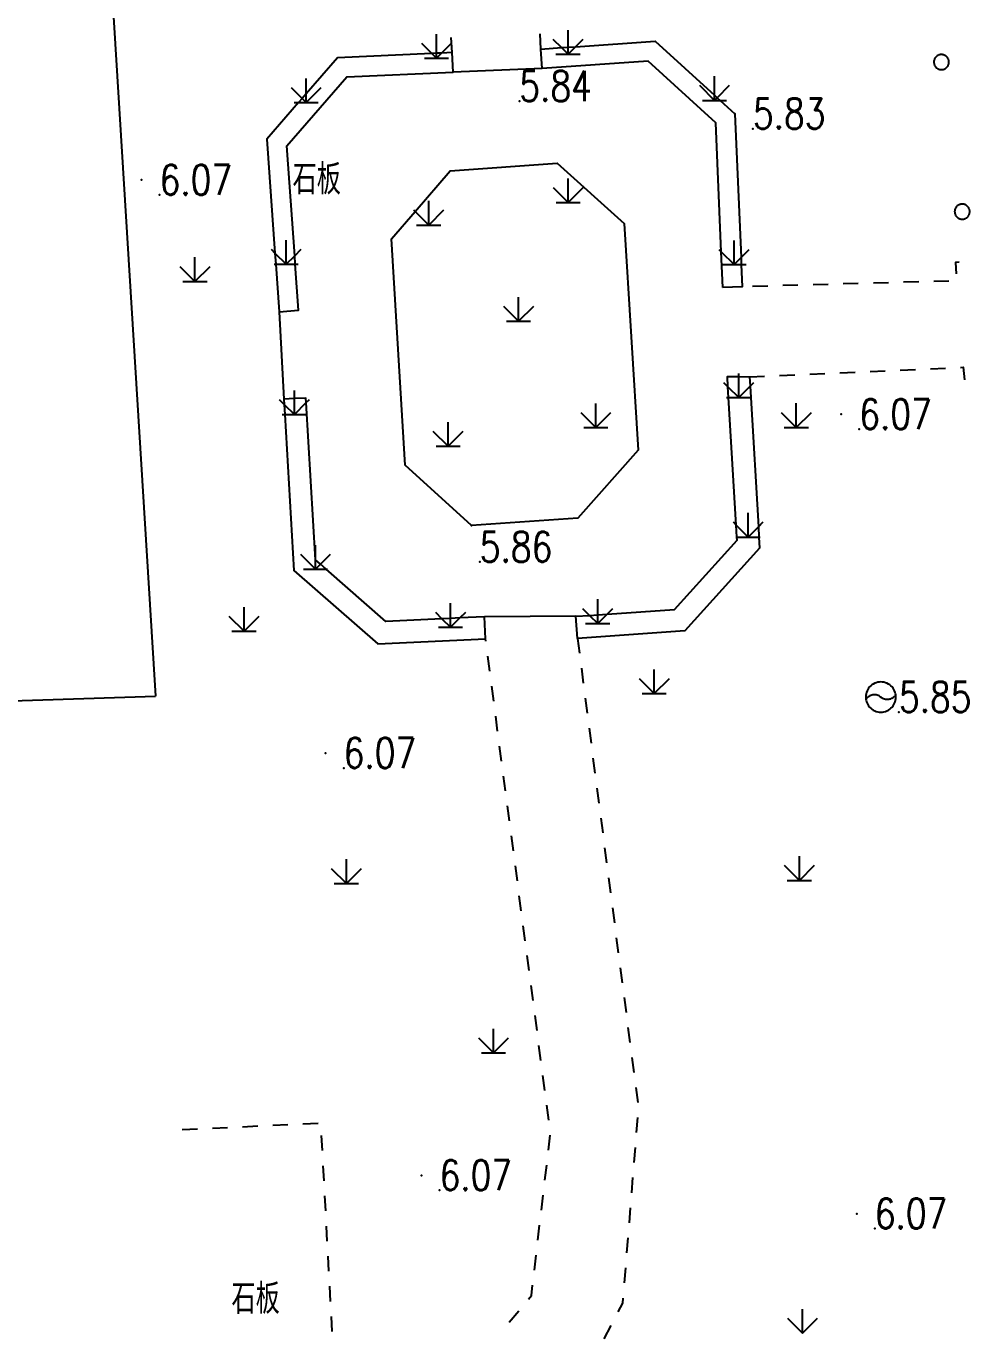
# Model space of a CAD drawing. Extents: x 500064 to 501389, y 2542464 to 2545400.
# Drawn here: x 501042.07 to 501073.31, y 2542532.77 to 2542576.24 of the extents above; entities that cross this region are included whole.
import ezdxf

# ---------------------------------------------------------------- set-up
doc = ezdxf.new("R2010")
doc.units = 0
doc.header["$LTSCALE"] = 0.5
doc.linetypes.add('CENTER', pattern=[50.8, 31.75, -6.35, 6.35, -6.35])
doc.layers.add('地形图', color=8, linetype='CONTINUOUS')
doc.styles.add('HZ', font='romans.shx', dxfattribs={"width": 0.8, "bigfont": 'hztxt.shx'})

msp = doc.modelspace()

# ---------------------------------------------------------------- linework, layer by layer
at = {"layer": '地形图'}
for points in [[(501049.918, 2542631.296), (501046.989, 2542628.418), (501042.56, 2542628.458), (501043.607, 2542598.958), (501043.748, 2542596.208), (501046.353, 2542554.055)], [(501055.656, 2542575.186), (501055.656, 2542575.348), (501055.656, 2542575.986)], [(501056.178, 2542575.372), (501056.144, 2542575.871)], [(501059.107, 2542575.488), (501059.088, 2542575.988)], [(501059.513, 2542575.82), (501059.797, 2542575.536), (501060.013, 2542575.32)], [(501060.013, 2542575.32), (501060.013, 2542575.551), (501060.013, 2542576.12)], [(501060.013, 2542575.32), (501060.261, 2542575.568), (501060.513, 2542575.82)], [(501050.446, 2542566.787), (501051.091, 2542566.841), (501050.982, 2542568.362), (501050.961, 2542568.646), (501050.7, 2542572.288), (501052.686, 2542574.567), (501056.207, 2542574.726), (501056.178, 2542575.372), (501055.826, 2542575.356), (501055.656, 2542575.348), (501055.5, 2542575.341), (501052.38, 2542575.201), (501051.342, 2542574.01), (501051.205, 2542573.852), (501051.085, 2542573.715), (501050.036, 2542572.51), (501050.307, 2542568.733), (501050.333, 2542568.362), (501050.446, 2542566.787)], [(501055.156, 2542575.686), (501055.5, 2542575.341), (501055.656, 2542575.186)], [(501055.656, 2542575.186), (501055.826, 2542575.356), (501056.156, 2542575.686)], [(501065.136, 2542567.595), (501065.085, 2542568.774), (501064.901, 2542573.05), (501062.668, 2542575.088), (501059.152, 2542574.843), (501059.107, 2542575.488), (501059.797, 2542575.536), (501060.013, 2542575.551), (501060.261, 2542575.568), (501062.9, 2542575.752), (501064.864, 2542573.96), (501064.954, 2542573.878), (501065.051, 2542573.789), (501065.536, 2542573.347), (501065.74, 2542568.584), (501065.75, 2542568.351), (501065.782, 2542567.615), (501065.136, 2542567.595)], [(501055.256, 2542575.186), (501055.656, 2542575.186), (501056.056, 2542575.186)], [(501059.613, 2542575.32), (501060.013, 2542575.32), (501060.413, 2542575.32)], [(501072.379, 2542574.807), (501072.394, 2542574.807), (501072.41, 2542574.809), (501072.425, 2542574.812), (501072.441, 2542574.815), (501072.456, 2542574.82), (501072.47, 2542574.825), (501072.485, 2542574.832), (501072.499, 2542574.839), (501072.512, 2542574.847), (501072.525, 2542574.856), (501072.537, 2542574.866), (501072.549, 2542574.877), (501072.56, 2542574.888), (501072.57, 2542574.9), (501072.58, 2542574.912), (501072.588, 2542574.925), (501072.596, 2542574.939), (501072.603, 2542574.953), (501072.609, 2542574.967), (501072.614, 2542574.982), (501072.618, 2542574.997), (501072.622, 2542575.013), (501072.624, 2542575.028), (501072.625, 2542575.044), (501072.626, 2542575.06), (501072.625, 2542575.075), (501072.623, 2542575.091), (501072.621, 2542575.107), (501072.617, 2542575.122), (501072.612, 2542575.137), (501072.607, 2542575.152), (501072.6, 2542575.166), (501072.593, 2542575.18), (501072.585, 2542575.193), (501072.576, 2542575.206), (501072.566, 2542575.218), (501072.556, 2542575.23), (501072.544, 2542575.241), (501072.533, 2542575.251), (501072.52, 2542575.261), (501072.507, 2542575.269), (501072.493, 2542575.277), (501072.479, 2542575.284), (501072.465, 2542575.29), (501072.45, 2542575.295), (501072.435, 2542575.299), (501072.419, 2542575.303), (501072.404, 2542575.305), (501072.388, 2542575.306), (501072.372, 2542575.307), (501072.357, 2542575.306), (501072.341, 2542575.304), (501072.326, 2542575.302), (501072.31, 2542575.298), (501072.295, 2542575.293), (501072.281, 2542575.288), (501072.266, 2542575.281), (501072.252, 2542575.274), (501072.239, 2542575.266), (501072.226, 2542575.257), (501072.214, 2542575.247), (501072.202, 2542575.237), (501072.191, 2542575.225), (501072.181, 2542575.214), (501072.171, 2542575.201), (501072.163, 2542575.188), (501072.155, 2542575.174), (501072.148, 2542575.16), (501072.142, 2542575.146), (501072.137, 2542575.131), (501072.133, 2542575.116), (501072.129, 2542575.1), (501072.127, 2542575.085), (501072.126, 2542575.069), (501072.126, 2542575.053), (501072.126, 2542575.038), (501072.128, 2542575.022), (501072.131, 2542575.007), (501072.134, 2542574.991), (501072.139, 2542574.976), (501072.144, 2542574.962), (501072.151, 2542574.947), (501072.158, 2542574.933), (501072.166, 2542574.92), (501072.175, 2542574.907), (501072.185, 2542574.895), (501072.195, 2542574.883), (501072.207, 2542574.872), (501072.219, 2542574.862), (501072.231, 2542574.853), (501072.244, 2542574.844), (501072.258, 2542574.836), (501072.272, 2542574.829), (501072.286, 2542574.823), (501072.301, 2542574.818), (501072.316, 2542574.814), (501072.332, 2542574.81), (501072.347, 2542574.808), (501072.363, 2542574.807), (501072.379, 2542574.807)], [(501051.342, 2542573.715), (501051.342, 2542574.01), (501051.342, 2542574.515)], [(501059.152, 2542574.843), (501056.207, 2542574.726)], [(501064.864, 2542573.789), (501064.864, 2542573.96), (501064.864, 2542574.589)], [(501050.842, 2542574.215), (501051.205, 2542573.852), (501051.342, 2542573.715)], [(501051.342, 2542573.715), (501051.842, 2542574.215)], [(501064.364, 2542574.289), (501064.864, 2542573.789)], [(501064.864, 2542573.789), (501064.954, 2542573.878), (501065.364, 2542574.289)], [(501050.942, 2542573.715), (501051.085, 2542573.715), (501051.342, 2542573.715), (501051.742, 2542573.715)], [(501064.464, 2542573.789), (501064.864, 2542573.789), (501065.051, 2542573.789), (501065.264, 2542573.789)], [(501056.818, 2542559.708), (501054.619, 2542561.708), (501054.17, 2542569.208), (501054.948, 2542570.112), (501056.107, 2542571.458), (501059.65, 2542571.708), (501061.869, 2542569.708), (501062.33, 2542562.208), (501060.338, 2542559.958), (501056.818, 2542559.708)], [(501060.018, 2542570.405), (501060.018, 2542571.205)], [(501059.518, 2542570.905), (501060.018, 2542570.405)], [(501060.018, 2542570.405), (501060.518, 2542570.905)], [(501054.9, 2542570.16), (501054.948, 2542570.112), (501055.4, 2542569.66)], [(501055.4, 2542569.66), (501055.4, 2542570.46)], [(501055.4, 2542569.66), (501055.9, 2542570.16)], [(501059.618, 2542570.405), (501060.018, 2542570.405), (501060.418, 2542570.405)], [(501073.067, 2542569.854), (501073.083, 2542569.855), (501073.098, 2542569.857), (501073.114, 2542569.859), (501073.129, 2542569.863), (501073.144, 2542569.867), (501073.159, 2542569.873), (501073.173, 2542569.879), (501073.187, 2542569.887), (501073.201, 2542569.895), (501073.213, 2542569.904), (501073.226, 2542569.914), (501073.237, 2542569.924), (501073.248, 2542569.935), (501073.259, 2542569.947), (501073.268, 2542569.96), (501073.277, 2542569.973), (501073.285, 2542569.986), (501073.291, 2542570.001), (501073.298, 2542570.015), (501073.303, 2542570.03), (501073.307, 2542570.045), (501073.31, 2542570.06), (501073.312, 2542570.076), (501073.314, 2542570.092), (501073.314, 2542570.107), (501073.313, 2542570.123), (501073.312, 2542570.139), (501073.309, 2542570.154), (501073.305, 2542570.169), (501073.301, 2542570.184), (501073.295, 2542570.199), (501073.289, 2542570.213), (501073.282, 2542570.227), (501073.273, 2542570.241), (501073.264, 2542570.254), (501073.255, 2542570.266), (501073.244, 2542570.278), (501073.233, 2542570.289), (501073.221, 2542570.299), (501073.208, 2542570.308), (501073.195, 2542570.317), (501073.182, 2542570.325), (501073.168, 2542570.332), (501073.153, 2542570.338), (501073.138, 2542570.343), (501073.123, 2542570.347), (501073.108, 2542570.35), (501073.092, 2542570.353), (501073.077, 2542570.354), (501073.061, 2542570.354), (501073.045, 2542570.353), (501073.03, 2542570.352), (501073.014, 2542570.349), (501072.999, 2542570.346), (501072.984, 2542570.341), (501072.969, 2542570.335), (501072.955, 2542570.329), (501072.941, 2542570.322), (501072.927, 2542570.314), (501072.915, 2542570.305), (501072.902, 2542570.295), (501072.891, 2542570.284), (501072.88, 2542570.273), (501072.869, 2542570.261), (501072.86, 2542570.249), (501072.851, 2542570.236), (501072.843, 2542570.222), (501072.836, 2542570.208), (501072.83, 2542570.193), (501072.825, 2542570.178), (501072.821, 2542570.163), (501072.818, 2542570.148), (501072.816, 2542570.132), (501072.814, 2542570.117), (501072.814, 2542570.101), (501072.815, 2542570.085), (501072.816, 2542570.07), (501072.819, 2542570.054), (501072.823, 2542570.039), (501072.827, 2542570.024), (501072.833, 2542570.009), (501072.839, 2542569.995), (501072.846, 2542569.981), (501072.855, 2542569.968), (501072.864, 2542569.955), (501072.873, 2542569.942), (501072.884, 2542569.931), (501072.895, 2542569.92), (501072.907, 2542569.91), (501072.92, 2542569.9), (501072.933, 2542569.891), (501072.946, 2542569.884), (501072.96, 2542569.877), (501072.975, 2542569.871), (501072.99, 2542569.865), (501073.005, 2542569.861), (501073.02, 2542569.858), (501073.036, 2542569.856), (501073.051, 2542569.855), (501073.067, 2542569.854)], [(501055, 2542569.66), (501055.4, 2542569.66), (501055.8, 2542569.66)], [(501050.178, 2542568.862), (501050.307, 2542568.733), (501050.678, 2542568.362)], [(501050.678, 2542568.362), (501050.678, 2542569.162)], [(501050.678, 2542568.362), (501050.961, 2542568.646), (501051.178, 2542568.862)], [(501065.008, 2542568.851), (501065.085, 2542568.774), (501065.508, 2542568.351)], [(501065.508, 2542568.351), (501065.508, 2542569.151)], [(501065.508, 2542568.351), (501065.74, 2542568.584), (501066.008, 2542568.851)], [(501047.66, 2542567.792), (501047.66, 2542568.592)], [(501072.967, 2542568.426), (501072.838, 2542568.418), (501072.865, 2542568.05)], [(501047.16, 2542568.292), (501047.66, 2542567.792)], [(501047.66, 2542567.792), (501048.16, 2542568.292)], [(501050.277, 2542568.362), (501050.333, 2542568.362), (501050.678, 2542568.362), (501050.982, 2542568.362), (501051.078, 2542568.362)], [(501065.108, 2542568.351), (501065.508, 2542568.351), (501065.75, 2542568.351), (501065.908, 2542568.351)], [(501047.26, 2542567.792), (501047.66, 2542567.792), (501048.06, 2542567.792)], [(501066.625, 2542567.639), (501066.126, 2542567.626)], [(501067.625, 2542567.667), (501067.125, 2542567.653)], [(501068.625, 2542567.695), (501068.125, 2542567.681)], [(501069.624, 2542567.723), (501069.124, 2542567.709)], [(501070.624, 2542567.75), (501070.124, 2542567.736)], [(501071.623, 2542567.778), (501071.124, 2542567.764)], [(501072.623, 2542567.806), (501072.123, 2542567.792)], [(501058.375, 2542566.476), (501058.375, 2542567.276)], [(501050.446, 2542566.787), (501050.605, 2542563.895)], [(501057.875, 2542566.976), (501058.375, 2542566.476)], [(501058.375, 2542566.476), (501058.875, 2542566.976)], [(501057.975, 2542566.476), (501058.375, 2542566.476), (501058.775, 2542566.476)], [(501073.013, 2542564.946), (501073.093, 2542564.95), (501073.142, 2542564.534)], [(501060.324, 2542555.971), (501060.274, 2542556.703), (501060.726, 2542556.734), (501060.995, 2542556.753), (501061.305, 2542556.774), (501063.537, 2542556.928), (501065.609, 2542559.224), (501065.603, 2542559.326), (501065.579, 2542559.723), (501065.33, 2542563.944), (501065.309, 2542564.3), (501065.288, 2542564.648), (501065.664, 2542564.642), (501066.021, 2542564.637), (501066.04, 2542564.32), (501066.062, 2542563.944), (501066.315, 2542559.664), (501066.335, 2542559.326), (501066.356, 2542558.962), (501063.882, 2542556.22), (501060.324, 2542555.971)], [(501065.664, 2542563.944), (501065.664, 2542564.642), (501065.664, 2542564.744)], [(501066.02, 2542564.637), (501066.52, 2542564.659)], [(501067.019, 2542564.681), (501067.519, 2542564.703)], [(501068.018, 2542564.725), (501068.518, 2542564.748)], [(501069.017, 2542564.77), (501069.517, 2542564.792)], [(501070.016, 2542564.814), (501070.516, 2542564.836)], [(501071.015, 2542564.858), (501071.515, 2542564.88)], [(501072.014, 2542564.902), (501072.514, 2542564.924)], [(501050.95, 2542563.384), (501050.95, 2542563.912), (501050.95, 2542564.184)], [(501065.164, 2542564.444), (501065.309, 2542564.3), (501065.664, 2542563.944)], [(501065.664, 2542563.944), (501066.04, 2542564.32), (501066.164, 2542564.444)], [(501050.45, 2542563.884), (501050.615, 2542563.718), (501050.95, 2542563.384)], [(501053.717, 2542555.787), (501057.279, 2542555.958), (501057.243, 2542556.69), (501056.435, 2542556.65), (501056.123, 2542556.635), (501055.839, 2542556.621), (501053.976, 2542556.53), (501051.999, 2542558.261), (501051.812, 2542558.425), (501051.649, 2542558.568), (501051.649, 2542558.569), (501051.344, 2542563.778), (501051.335, 2542563.931), (501050.95, 2542563.912), (501050.605, 2542563.895), (501050.615, 2542563.718), (501050.635, 2542563.384), (501050.938, 2542558.22), (501053.717, 2542555.787)], [(501050.95, 2542563.384), (501051.344, 2542563.778), (501051.45, 2542563.884)], [(501060.934, 2542562.952), (501060.934, 2542563.752)], [(501065.264, 2542563.944), (501065.33, 2542563.944), (501065.664, 2542563.944), (501066.062, 2542563.944), (501066.064, 2542563.944)], [(501067.57, 2542562.957), (501067.57, 2542563.756)], [(501050.55, 2542563.384), (501050.635, 2542563.384), (501050.95, 2542563.384), (501051.35, 2542563.384)], [(501060.434, 2542563.452), (501060.934, 2542562.952)], [(501060.934, 2542562.952), (501061.434, 2542563.452)], [(501067.07, 2542563.457), (501067.57, 2542562.957)], [(501067.57, 2542562.957), (501068.07, 2542563.457)], [(501055.541, 2542562.832), (501056.041, 2542562.332)], [(501056.041, 2542562.332), (501056.041, 2542563.132)], [(501056.041, 2542562.332), (501056.541, 2542562.832)], [(501060.534, 2542562.952), (501060.934, 2542562.952), (501061.334, 2542562.952)], [(501067.17, 2542562.957), (501067.57, 2542562.957), (501067.97, 2542562.957)], [(501055.641, 2542562.332), (501056.041, 2542562.332), (501056.441, 2542562.332)], [(501065.477, 2542559.826), (501065.579, 2542559.723), (501065.977, 2542559.326)], [(501065.977, 2542559.326), (501065.977, 2542560.126)], [(501065.977, 2542559.326), (501066.315, 2542559.664), (501066.477, 2542559.826)], [(501065.577, 2542559.326), (501065.603, 2542559.326), (501065.977, 2542559.326), (501066.335, 2542559.326), (501066.377, 2542559.326)], [(501051.649, 2542558.261), (501051.649, 2542558.568), (501051.649, 2542558.569), (501051.649, 2542559.061)], [(501051.149, 2542558.761), (501051.649, 2542558.261)], [(501051.649, 2542558.261), (501051.812, 2542558.425), (501052.149, 2542558.761)], [(501051.249, 2542558.261), (501051.649, 2542558.261), (501051.999, 2542558.261), (501052.049, 2542558.261)], [(501056.123, 2542556.338), (501056.123, 2542556.635), (501056.123, 2542557.138)], [(501060.995, 2542556.465), (501060.995, 2542556.753), (501060.995, 2542557.265)], [(501048.784, 2542556.708), (501049.284, 2542556.208)], [(501049.284, 2542556.208), (501049.284, 2542557.008)], [(501049.284, 2542556.208), (501049.784, 2542556.708)], [(501055.623, 2542556.838), (501055.839, 2542556.621), (501056.123, 2542556.338)], [(501056.123, 2542556.338), (501056.435, 2542556.65), (501056.623, 2542556.838)], [(501060.274, 2542556.703), (501057.243, 2542556.69)], [(501060.495, 2542556.965), (501060.726, 2542556.734), (501060.995, 2542556.465)], [(501060.995, 2542556.465), (501061.305, 2542556.774), (501061.495, 2542556.965)], [(501055.723, 2542556.338), (501056.123, 2542556.338), (501056.523, 2542556.338)], [(501060.595, 2542556.465), (501060.995, 2542556.465), (501061.395, 2542556.465)], [(501048.884, 2542556.208), (501049.284, 2542556.208), (501049.684, 2542556.208)], [(501057.291, 2542555.874), (501057.28, 2542555.958)], [(501060.324, 2542555.971), (501060.388, 2542555.476)], [(501057.421, 2542554.882), (501057.356, 2542555.378)], [(501060.453, 2542554.98), (501060.517, 2542554.484)], [(501062.867, 2542554.142), (501062.867, 2542554.942)], [(501062.367, 2542554.642), (501062.867, 2542554.142)], [(501062.867, 2542554.142), (501063.367, 2542554.642)], [(501070.37, 2542553.527), (501070.423, 2542553.53), (501070.474, 2542553.538), (501070.525, 2542553.552), (501070.574, 2542553.571), (501070.62, 2542553.594), (501070.664, 2542553.623), (501070.705, 2542553.656), (501070.742, 2542553.693), (501070.775, 2542553.733), (501070.803, 2542553.777), (501070.827, 2542553.824), (501070.846, 2542553.873), (501070.859, 2542553.923), (501070.867, 2542553.975), (501070.87, 2542554.027), (501070.867, 2542554.08), (501070.865, 2542554.099), (501070.859, 2542554.131), (501070.846, 2542554.182), (501070.827, 2542554.231), (501070.803, 2542554.277), (501070.775, 2542554.321), (501070.742, 2542554.362), (501070.705, 2542554.399), (501070.664, 2542554.432), (501070.62, 2542554.46), (501070.574, 2542554.484), (501070.525, 2542554.503), (501070.474, 2542554.516), (501070.423, 2542554.525), (501070.37, 2542554.527), (501070.318, 2542554.525), (501070.266, 2542554.516), (501070.216, 2542554.503), (501070.167, 2542554.484), (501070.12, 2542554.46), (501070.076, 2542554.432), (501070.036, 2542554.399), (501069.999, 2542554.362), (501069.966, 2542554.321), (501069.937, 2542554.277), (501069.913, 2542554.231), (501069.895, 2542554.182), (501069.881, 2542554.131), (501069.873, 2542554.08), (501069.87, 2542554.027), (501069.873, 2542553.975), (501069.876, 2542553.957), (501069.881, 2542553.923), (501069.895, 2542553.873), (501069.913, 2542553.824), (501069.937, 2542553.777), (501069.966, 2542553.733), (501069.999, 2542553.693), (501070.036, 2542553.656), (501070.076, 2542553.623), (501070.12, 2542553.594), (501070.167, 2542553.571), (501070.216, 2542553.552), (501070.266, 2542553.538), (501070.318, 2542553.53), (501070.37, 2542553.527)], [(501037.147, 2542554.38), (501037.147, 2542554.379), (501037.161, 2542554.128), (501037.181, 2542553.755), (501046.353, 2542554.055)], [(501057.552, 2542553.891), (501057.487, 2542554.387)], [(501062.467, 2542554.142), (501062.867, 2542554.142), (501063.267, 2542554.142)], [(501070.37, 2542554.027), (501070.342, 2542554.047), (501070.311, 2542554.064), (501070.279, 2542554.078), (501070.246, 2542554.089), (501070.212, 2542554.096), (501070.177, 2542554.1), (501070.142, 2542554.1), (501070.108, 2542554.097), (501070.073, 2542554.09), (501070.04, 2542554.08), (501070.008, 2542554.067), (501069.977, 2542554.05), (501069.948, 2542554.031), (501069.921, 2542554.008), (501069.897, 2542553.983), (501069.876, 2542553.957)], [(501070.37, 2542554.027), (501070.399, 2542554.007), (501070.429, 2542553.99), (501070.461, 2542553.976), (501070.494, 2542553.966), (501070.529, 2542553.958), (501070.563, 2542553.955), (501070.598, 2542553.954), (501070.633, 2542553.958), (501070.667, 2542553.964), (501070.7, 2542553.974), (501070.733, 2542553.988), (501070.763, 2542554.004), (501070.792, 2542554.024), (501070.819, 2542554.046), (501070.843, 2542554.071), (501070.865, 2542554.099)], [(501060.581, 2542553.989), (501060.646, 2542553.493)], [(501057.682, 2542552.899), (501057.617, 2542553.395)], [(501060.71, 2542552.997), (501060.775, 2542552.501)], [(501057.813, 2542551.908), (501057.747, 2542552.404)], [(501060.839, 2542552.005), (501060.903, 2542551.509)], [(501057.943, 2542550.917), (501057.878, 2542551.412)], [(501060.968, 2542551.014), (501061.032, 2542550.518)], [(501058.073, 2542549.925), (501058.008, 2542550.421)], [(501061.096, 2542550.022), (501061.161, 2542549.526)], [(501058.204, 2542548.934), (501058.139, 2542549.429)], [(501061.225, 2542549.03), (501061.29, 2542548.534)], [(501052.673, 2542547.854), (501052.673, 2542548.654)], [(501058.334, 2542547.942), (501058.269, 2542548.438)], [(501067.172, 2542548.457), (501067.672, 2542547.957)], [(501067.672, 2542547.957), (501067.672, 2542548.757)], [(501067.672, 2542547.957), (501068.172, 2542548.457)], [(501052.173, 2542548.354), (501052.673, 2542547.854)], [(501052.673, 2542547.854), (501053.173, 2542548.354)], [(501061.354, 2542548.039), (501061.418, 2542547.543)], [(501052.273, 2542547.854), (501052.673, 2542547.854), (501053.073, 2542547.854)], [(501067.272, 2542547.957), (501067.672, 2542547.957), (501068.072, 2542547.957)], [(501058.465, 2542546.951), (501058.399, 2542547.446)], [(501061.483, 2542547.047), (501061.547, 2542546.551)], [(501058.595, 2542545.959), (501058.53, 2542546.455)], [(501061.611, 2542546.055), (501061.676, 2542545.559)], [(501058.725, 2542544.968), (501058.66, 2542545.463)], [(501061.74, 2542545.064), (501061.805, 2542544.568)], [(501058.856, 2542543.976), (501058.791, 2542544.472)], [(501061.869, 2542544.072), (501061.933, 2542543.576)], [(501058.986, 2542542.985), (501058.921, 2542543.481)], [(501057.546, 2542542.239), (501057.546, 2542543.039)], [(501061.998, 2542543.08), (501062.062, 2542542.584)], [(501057.046, 2542542.739), (501057.546, 2542542.239)], [(501057.546, 2542542.239), (501058.046, 2542542.739)], [(501059.116, 2542541.993), (501059.051, 2542542.489)], [(501057.146, 2542542.239), (501057.546, 2542542.239), (501057.946, 2542542.239)], [(501062.126, 2542542.089), (501062.191, 2542541.593)], [(501059.247, 2542541.002), (501059.182, 2542541.498)], [(501062.255, 2542541.097), (501062.32, 2542540.601)], [(501059.377, 2542540.01), (501059.312, 2542540.506)], [(501047.24, 2542539.707), (501047.739, 2542539.73)], [(501048.239, 2542539.753), (501048.738, 2542539.776)], [(501049.238, 2542539.799), (501049.737, 2542539.822)], [(501050.237, 2542539.845), (501050.736, 2542539.868)], [(501051.236, 2542539.891), (501051.735, 2542539.914)], [(501062.311, 2542540.105), (501062.271, 2542539.607)], [(501051.842, 2542539.505), (501051.869, 2542539.005)], [(501059.364, 2542539.019), (501059.422, 2542539.516)], [(501062.231, 2542539.108), (501062.191, 2542538.61)], [(501051.896, 2542538.506), (501051.923, 2542538.007)], [(501059.247, 2542538.026), (501059.305, 2542538.522)], [(501062.151, 2542538.111), (501062.111, 2542537.613)], [(501051.95, 2542537.508), (501051.977, 2542537.008)], [(501059.131, 2542537.033), (501059.189, 2542537.529)], [(501062.071, 2542537.115), (501062.032, 2542536.616)], [(501052.004, 2542536.509), (501052.031, 2542536.01)], [(501059.014, 2542536.039), (501059.072, 2542536.536)], [(501061.992, 2542536.118), (501061.952, 2542535.619)], [(501052.058, 2542535.51), (501052.085, 2542535.011)], [(501058.897, 2542535.046), (501058.956, 2542535.543)], [(501061.912, 2542535.121), (501061.872, 2542534.623)], [(501052.111, 2542534.512), (501052.138, 2542534.013)], [(501058.702, 2542534.089), (501058.799, 2542534.207), (501058.839, 2542534.55)], [(501061.832, 2542534.124), (501061.818, 2542533.957), (501061.664, 2542533.661)], [(501058.064, 2542533.319), (501058.383, 2542533.704)], [(501067.775, 2542532.957), (501067.775, 2542533.757)], [(501052.165, 2542533.513), (501052.192, 2542533.014)], [(501061.431, 2542533.218), (501061.199, 2542532.775)], [(501067.275, 2542533.457), (501067.775, 2542532.957)], [(501067.775, 2542532.957), (501068.275, 2542533.457)]]:
    msp.add_lwpolyline(points, dxfattribs=at)
at = {"layer": '地形图', "ltscale": 10}
for p in [(501059.107, 2542575.488), (501065.536, 2542573.347), (501045.89, 2542571.154), (501069.057, 2542563.393), (501056.818, 2542559.708), (501070.37, 2542554.028), (501051.984, 2542552.172), (501055.158, 2542538.187), (501069.57, 2542536.917)]:
    msp.add_point(p, dxfattribs=at)
at = {"layer": '地形图', "linetype": 'CENTER'}
for p in [(501058.402, 2542573.764, 5.84), (501066.136, 2542572.851, 5.83), (501046.49, 2542570.658, 6.07), (501069.657, 2542562.897, 6.07), (501057.09, 2542558.503, 5.86), (501070.971, 2542553.532, 5.85), (501052.584, 2542551.677, 6.07), (501055.758, 2542537.691, 6.07), (501070.17, 2542536.421, 6.07)]:
    msp.add_point(p, dxfattribs=at)

# ---------------------------------------------------------------- texts
at = {"layer": '地形图', "ltscale": 10, "style": 'HZ', "width": 0.8}
for s, p in [('5.84', (501058.402, 2542573.764)), ('5.83', (501066.136, 2542572.851)), ('6.07', (501046.49, 2542570.658)), ('石板', (501050.892, 2542570.673)), ('6.07', (501069.657, 2542562.897)), ('5.86', (501057.09, 2542558.503)), ('5.85', (501070.971, 2542553.532)), ('6.07', (501052.584, 2542551.677)), ('6.07', (501055.758, 2542537.691)), ('6.07', (501070.17, 2542536.421)), ('石板', (501048.869, 2542533.6))]:
    msp.add_text(s, height=1, dxfattribs=at).set_placement(p)

doc.saveas('drawing.dxf')
